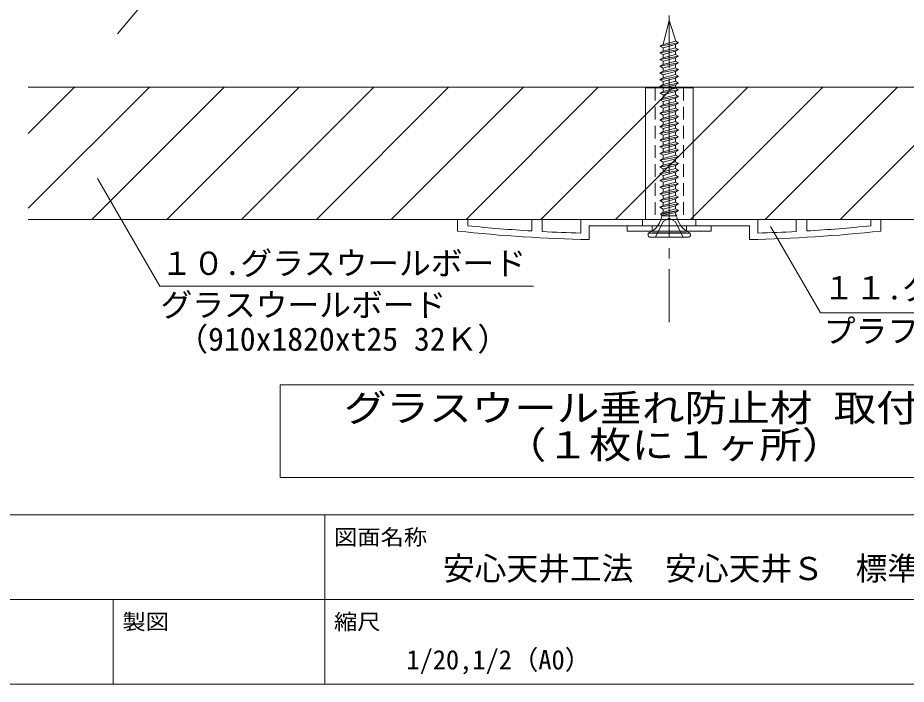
# Model space of a CAD drawing. Units: millimetres on the paper, enlarged 5 times, with parts at other scales. Extents: x -1379 to 1379, y -984 to 973.
# Drawn here: x 721.2 to 1141.1, y -971.9 to -656.8 of the extents above; entities that cross this region are included whole.
import ezdxf
from ezdxf.enums import TextEntityAlignment as Align

# ---------------------------------------------------------------- set-up
doc = ezdxf.new("R2010")
doc.units = ezdxf.units.MM
doc.header["$LTSCALE"] = 5
doc.linetypes.add('CHAIN1', pattern=[8, 5, -1, 1, -1])
doc.linetypes.add('DASHED1', pattern=[1.8, 1.2, -0.6])
for name, color, linetype, lineweight in [('0-3_太線２', 3, 'Continuous', 18), ('0-5_寸法', 7, 'Continuous', 18), ('3-0_中心線', 3, 'Continuous', 18), ('3-1_中線', 7, 'Continuous', 18), ('3-2_太線１', 3, 'Continuous', 18), ('3-3_太線２', 7, 'Continuous', 18), ('3-4_細線', 4, 'Continuous', 9), ('3-5_寸法', 4, 'Continuous', 9), ('3-6_文字', 3, 'Continuous', 18)]:
    doc.layers.add(name, color=color, linetype=linetype, lineweight=lineweight)
doc.styles.add('ＭＳ ゴシック', font='')
doc.styles.get('ＭＳ ゴシック').set_extended_font_data('MS Gothic')

msp = doc.modelspace()

# ---------------------------------------------------------------- linework, layer by layer
at = {"layer": '0-3_太線２'}
msp.add_line((-1378.845, -891.85), (1378.845, -891.85), dxfattribs=at)
at = {"layer": '0-3_太線２', "color": 7}
for p, q in [((866.345, -891.85), (866.345, -971.85)), ((566.345, -931.85), (1378.845, -931.85)), ((766.345, -931.85), (766.345, -971.85))]:
    msp.add_line(p, q, dxfattribs=at)
at = {"layer": '0-3_太線２'}
msp.add_lwpolyline([(-1378.845, 972.675), (-1378.845, -971.85), (1378.845, -971.85)], dxfattribs=at)
at = {"layer": '3-0_中心線', "color": 4, "linetype": 'CHAIN1', "lineweight": 9}
for p, q in [((1029.07, -655.685), (1029.07, -805.113)), ((726.19, -752.165), (1291.288, -752.165))]:
    msp.add_line(p, q, dxfattribs=at)
at = {"layer": '3-1_中線'}
for p, q in [((726.19, -689.665), (1291.288, -689.665)), ((929.07, -752.165), (929.07, -757.165)), ((929.07, -752.165), (929.07, -757.665)), ((929.07, -752.165), (933.838, -752.165)), ((933.838, -755.154), (933.838, -752.165)), ((964.097, -752.165), (969.099, -752.165)), ((964.097, -757.601), (964.097, -752.165)), ((969.099, -757.877), (969.099, -752.165)), ((987.237, -758.575), (987.237, -752.165)), ((987.237, -752.165), (1016.445, -752.165)), ((991.17, -761.665), (991.17, -755.165)), ((991.17, -755.165), (1016.445, -755.165)), ((1009.195, -755.165), (1009.195, -757.665)), ((1009.195, -755.165), (1020.945, -755.165)), ((1016.445, -755.165), (1016.445, -752.165)), ((1020.945, -755.165), (1020.945, -757.665)), ((1037.195, -755.165), (1037.195, -757.665)), ((1037.195, -755.165), (1048.945, -755.165)), ((1070.903, -752.165), (1041.695, -752.165)), ((1041.695, -755.165), (1041.695, -752.165)), ((1066.97, -755.165), (1041.695, -755.165)), ((1048.945, -755.165), (1048.945, -757.665)), ((1066.97, -761.665), (1066.97, -755.165)), ((1070.903, -758.575), (1070.903, -752.165)), ((1094.043, -752.165), (1089.041, -752.165)), ((1089.041, -757.877), (1089.041, -752.165)), ((1094.043, -757.601), (1094.043, -752.165)), ((1124.302, -755.154), (1124.302, -752.165)), ((1129.07, -752.165), (1124.302, -752.165)), ((1129.07, -752.165), (1129.07, -757.165)), ((1129.07, -752.165), (1129.07, -757.665)), ((1009.195, -757.665), (1020.945, -757.665)), ((1037.195, -757.665), (1048.945, -757.665)), ((845.281, -874.113), (845.281, -830.313))]:
    msp.add_line(p, q, dxfattribs=at)
msp.add_lwpolyline([(845.281, -830.313), (1222.984, -830.313), (1222.984, -874.113), (845.281, -874.113)], dxfattribs=at)
for centre, radius, start, end in [((1004.834, -65.478), 693.321, 264.12264, 266.63156), ((1053.306, -65.478), 693.321, 273.36844, 275.87736), ((1004.834, -65.478), 696.321, 263.75349, 268.8756), ((1004.834, -65.478), 693.321, 267.04558, 268.54562), ((1053.306, -65.478), 696.321, 271.1244, 276.24651), ((1053.306, -65.478), 693.321, 271.45438, 272.95442)]:
    msp.add_arc(centre, radius, start, end, dxfattribs=at)
at = {"layer": '3-2_太線１'}
for p, q in [((1029.07, -657.955), (1026.132, -669.383)), ((1029.07, -657.955), (1032.193, -667.903)), ((1024.695, -670.213), (1033.445, -668.626)), ((1024.695, -670.213), (1026.132, -669.383)), ((1024.695, -670.213), (1026.132, -671.043)), ((1032.193, -667.903), (1026.132, -669.383)), ((1026.132, -671.043), (1032.007, -669.455)), ((1032.007, -670.971), (1026.132, -672.558)), ((1026.132, -672.558), (1026.132, -671.043)), ((1033.445, -668.626), (1032.007, -669.455)), ((1032.007, -670.971), (1032.007, -669.455)), ((1033.445, -671.801), (1032.007, -670.971)), ((1033.445, -668.626), (1032.193, -667.903)), ((1024.695, -673.388), (1033.445, -671.801)), ((1024.695, -673.388), (1026.132, -672.558)), ((1024.695, -673.388), (1026.132, -674.218)), ((1024.695, -676.563), (1033.445, -674.976)), ((1024.695, -676.563), (1026.132, -675.733)), ((1026.132, -674.218), (1032.007, -672.63)), ((1032.007, -674.146), (1026.132, -675.733)), ((1026.132, -675.733), (1026.132, -674.218)), ((1026.132, -677.393), (1032.007, -675.805)), ((1033.445, -671.801), (1032.007, -672.63)), ((1032.007, -674.146), (1032.007, -672.63)), ((1033.445, -674.976), (1032.007, -674.146)), ((1033.445, -674.976), (1032.007, -675.805)), ((1032.007, -677.321), (1032.007, -675.805)), ((1024.695, -676.563), (1026.132, -677.393)), ((1024.695, -679.738), (1033.445, -678.151)), ((1024.695, -679.738), (1026.132, -678.908)), ((1024.695, -679.738), (1026.132, -680.568)), ((1032.007, -677.321), (1026.132, -678.908)), ((1026.132, -678.908), (1026.132, -677.393)), ((1026.132, -680.568), (1032.007, -678.98)), ((1033.445, -678.151), (1032.007, -677.321)), ((1033.445, -678.151), (1032.007, -678.98)), ((1032.007, -680.496), (1032.007, -678.98)), ((1024.695, -682.913), (1033.445, -681.326)), ((1024.695, -682.913), (1026.132, -682.083)), ((1024.695, -682.913), (1026.132, -683.743)), ((1032.007, -680.496), (1026.132, -682.083)), ((1026.132, -682.083), (1026.132, -680.568)), ((1026.132, -683.743), (1032.007, -682.155)), ((1032.007, -683.671), (1026.132, -685.258)), ((1026.132, -685.258), (1026.132, -683.743)), ((1033.445, -681.326), (1032.007, -680.496)), ((1033.445, -681.326), (1032.007, -682.155)), ((1032.007, -683.671), (1032.007, -682.155)), ((1033.445, -684.501), (1032.007, -683.671)), ((1024.695, -686.088), (1033.445, -684.501)), ((1024.695, -686.088), (1026.132, -685.258)), ((1024.695, -686.088), (1026.132, -686.918)), ((1024.695, -689.263), (1033.445, -687.676)), ((1024.695, -689.263), (1026.132, -688.433)), ((1026.132, -686.918), (1032.007, -685.33)), ((1032.007, -686.846), (1026.132, -688.433)), ((1026.132, -688.433), (1026.132, -686.918)), ((1026.132, -690.093), (1032.007, -688.505)), ((1033.445, -684.501), (1032.007, -685.33)), ((1032.007, -686.846), (1032.007, -685.33)), ((1033.445, -687.676), (1032.007, -686.846)), ((1033.445, -687.676), (1032.007, -688.505)), ((1017.82, -689.965), (1017.82, -752.165)), ((1017.82, -689.965), (1040.32, -689.965)), ((1024.695, -689.263), (1026.132, -690.093)), ((1024.695, -692.438), (1033.445, -690.851)), ((1024.695, -692.438), (1026.132, -691.608)), ((1032.007, -690.021), (1026.132, -691.608)), ((1026.132, -691.608), (1026.132, -690.093)), ((1033.445, -690.851), (1032.007, -691.68)), ((1032.007, -693.196), (1032.007, -691.68)), ((1040.32, -689.965), (1040.32, -752.165)), ((1024.695, -695.613), (1033.445, -694.026)), ((1024.695, -695.613), (1026.132, -694.783)), ((1024.695, -695.613), (1026.132, -696.443)), ((1026.132, -693.268), (1026.132, -694.783)), ((1032.193, -693.303), (1026.132, -694.783)), ((1026.132, -696.443), (1032.007, -694.855)), ((1032.007, -696.371), (1026.132, -697.958)), ((1026.132, -697.958), (1026.132, -696.443)), ((1033.445, -694.026), (1032.007, -694.855)), ((1032.007, -696.371), (1032.007, -694.855)), ((1033.445, -697.201), (1032.007, -696.371)), ((1033.445, -694.026), (1032.193, -693.303)), ((1024.695, -698.788), (1033.445, -697.201)), ((1024.695, -698.788), (1026.132, -697.958)), ((1024.695, -698.788), (1026.132, -699.618)), ((1024.695, -701.963), (1033.445, -700.376)), ((1024.695, -701.963), (1026.132, -701.133)), ((1026.132, -699.618), (1032.007, -698.03)), ((1032.007, -699.546), (1026.132, -701.133)), ((1026.132, -701.133), (1026.132, -699.618)), ((1033.445, -697.201), (1032.007, -698.03)), ((1032.007, -699.546), (1032.007, -698.03)), ((1033.445, -700.376), (1032.007, -699.546)), ((1033.445, -700.376), (1032.007, -701.205)), ((1024.695, -701.963), (1026.132, -702.793)), ((1024.695, -705.138), (1033.445, -703.551)), ((1024.695, -705.138), (1026.132, -704.308)), ((1024.695, -705.138), (1026.132, -705.968)), ((1026.132, -702.793), (1032.007, -701.205)), ((1032.007, -702.721), (1026.132, -704.308)), ((1026.132, -704.308), (1026.132, -702.793)), ((1026.132, -705.968), (1032.007, -704.38)), ((1032.007, -702.721), (1032.007, -701.205)), ((1033.445, -703.551), (1032.007, -702.721)), ((1033.445, -703.551), (1032.007, -704.38)), ((1032.007, -705.896), (1032.007, -704.38)), ((1024.695, -708.313), (1033.445, -706.726)), ((1024.695, -708.313), (1026.132, -707.483)), ((1024.695, -708.313), (1026.132, -709.143)), ((1032.007, -705.896), (1026.132, -707.483)), ((1026.132, -707.483), (1026.132, -705.968)), ((1026.132, -709.143), (1032.007, -707.555)), ((1032.007, -709.071), (1026.132, -710.658)), ((1026.132, -710.658), (1026.132, -709.143)), ((1033.445, -706.726), (1032.007, -705.896)), ((1033.445, -706.726), (1032.007, -707.555)), ((1032.007, -709.071), (1032.007, -707.555)), ((1033.445, -709.901), (1032.007, -709.071)), ((1024.695, -711.488), (1033.445, -709.901)), ((1024.695, -711.488), (1026.132, -710.658)), ((1024.695, -711.488), (1026.132, -712.318)), ((1024.695, -714.663), (1033.445, -713.076)), ((1026.132, -712.318), (1032.007, -710.73)), ((1032.007, -712.246), (1026.132, -713.833)), ((1026.132, -713.833), (1026.132, -712.318)), ((1033.445, -709.901), (1032.007, -710.73)), ((1032.007, -712.246), (1032.007, -710.73)), ((1033.445, -713.076), (1032.007, -712.246)), ((1033.445, -713.076), (1032.007, -713.905)), ((1024.695, -714.663), (1026.132, -713.833)), ((1024.695, -714.663), (1026.132, -715.493)), ((1024.695, -717.838), (1033.445, -716.251)), ((1024.695, -717.838), (1026.132, -717.008)), ((1026.132, -715.493), (1032.007, -713.905)), ((1032.007, -715.421), (1026.132, -717.008)), ((1026.132, -717.008), (1026.132, -715.493)), ((1033.445, -716.251), (1032.007, -717.08)), ((1024.695, -721.013), (1033.445, -719.426)), ((1024.695, -721.013), (1026.132, -720.183)), ((1032.007, -718.596), (1026.132, -720.183)), ((1026.132, -720.183), (1026.132, -718.668)), ((1032.007, -721.771), (1026.132, -723.358)), ((1026.132, -723.358), (1026.132, -721.843)), ((1033.445, -719.426), (1032.007, -720.255)), ((1024.695, -724.188), (1033.445, -722.601)), ((1024.695, -724.188), (1026.132, -723.358)), ((1024.695, -727.363), (1033.445, -725.776)), ((1032.007, -724.946), (1026.132, -726.533)), ((1026.132, -726.533), (1026.132, -725.018)), ((1033.445, -722.601), (1032.007, -723.43)), ((1033.445, -725.776), (1032.007, -726.605)), ((1024.695, -727.363), (1026.132, -726.533)), ((1024.695, -730.538), (1033.445, -728.951)), ((1024.695, -730.538), (1026.132, -729.708)), ((1032.007, -728.121), (1026.132, -729.708)), ((1026.132, -729.708), (1026.132, -728.193)), ((1033.445, -728.951), (1032.007, -729.78)), ((1024.695, -733.713), (1033.445, -732.126)), ((1024.695, -733.713), (1026.132, -732.883)), ((1032.007, -731.296), (1026.132, -732.883)), ((1026.132, -732.883), (1026.132, -731.368)), ((1032.007, -734.471), (1026.132, -736.058)), ((1026.132, -736.058), (1026.132, -734.543)), ((1033.445, -732.126), (1032.007, -732.955)), ((1024.695, -736.888), (1033.445, -735.301)), ((1024.695, -736.888), (1026.132, -736.058)), ((1024.695, -740.063), (1033.445, -738.476)), ((1032.007, -737.646), (1026.132, -739.233)), ((1026.132, -739.233), (1026.132, -737.718)), ((1033.445, -735.301), (1032.007, -736.13)), ((1033.445, -738.476), (1032.007, -739.305)), ((1024.695, -740.063), (1026.132, -739.233)), ((1024.695, -743.238), (1033.445, -741.651)), ((1024.695, -743.238), (1026.132, -742.408)), ((1032.007, -740.821), (1026.132, -742.408)), ((1026.132, -742.408), (1026.132, -740.893)), ((1033.445, -741.651), (1032.007, -742.48)), ((1024.695, -746.413), (1033.445, -744.826)), ((1024.695, -746.413), (1026.132, -745.583)), ((1032.007, -743.996), (1026.132, -745.583)), ((1026.132, -745.583), (1026.132, -744.068)), ((1032.007, -747.171), (1026.132, -748.758)), ((1026.132, -748.758), (1026.132, -747.243)), ((1033.445, -744.826), (1032.007, -745.655)), ((1025.161, -749.857), (1033.445, -748.001)), ((1025.161, -749.319), (1026.132, -748.758)), ((1033.445, -748.001), (1032.007, -748.83)), ((1032.007, -749.59), (1032.007, -748.83)), ((1032.507, -750.455), (1032.007, -749.59)), ((1016.445, -752.165), (1041.695, -752.165)), ((1016.445, -755.165), (1041.695, -755.165)), ((1017.82, -752.165), (1040.32, -752.165)), ((1019.07, -759.705), (1019.07, -759.185)), ((1038.896, -758.705), (1019.244, -758.705)), ((1020.945, -757.665), (1037.195, -757.665)), ((1020.945, -758.455), (1037.195, -758.455)), ((1039.07, -759.705), (1039.07, -759.185)), ((1038.32, -760.455), (1019.82, -760.455))]:
    msp.add_line(p, q, dxfattribs=at)
at = {"layer": '3-2_太線１', "linetype": 'DASHED1'}
for p, q in [((1022.382, -689.965), (1022.382, -752.165)), ((1035.757, -689.965), (1035.757, -752.165))]:
    msp.add_line(p, q, dxfattribs=at)
at = {"layer": '3-2_太線１'}
for points in [[(1033.445, -690.851), (1032.007, -690.021), (1032.007, -688.505)], [(1024.695, -692.438), (1026.132, -693.268), (1032.007, -691.68)], [(1024.695, -717.838), (1026.132, -718.668), (1032.007, -717.08)], [(1033.445, -716.251), (1032.007, -715.421), (1032.007, -713.905)], [(1033.445, -719.426), (1032.007, -718.596), (1032.007, -717.08)], [(1024.695, -721.013), (1026.132, -721.843), (1032.007, -720.255)], [(1033.445, -722.601), (1032.007, -721.771), (1032.007, -720.255)], [(1024.695, -724.188), (1026.132, -725.018), (1032.007, -723.43)], [(1033.445, -725.776), (1032.007, -724.946), (1032.007, -723.43)], [(1024.695, -727.363), (1026.132, -728.193), (1032.007, -726.605)], [(1024.695, -730.538), (1026.132, -731.368), (1032.007, -729.78)], [(1033.445, -728.951), (1032.007, -728.121), (1032.007, -726.605)], [(1033.445, -732.126), (1032.007, -731.296), (1032.007, -729.78)], [(1024.695, -733.713), (1026.132, -734.543), (1032.007, -732.955)], [(1033.445, -735.301), (1032.007, -734.471), (1032.007, -732.955)], [(1024.695, -736.888), (1026.132, -737.718), (1032.007, -736.13)], [(1033.445, -738.476), (1032.007, -737.646), (1032.007, -736.13)], [(1024.695, -740.063), (1026.132, -740.893), (1032.007, -739.305)], [(1024.695, -743.238), (1026.132, -744.068), (1032.007, -742.48)], [(1033.445, -741.651), (1032.007, -740.821), (1032.007, -739.305)], [(1033.445, -744.826), (1032.007, -743.996), (1032.007, -742.48)], [(1024.695, -746.413), (1026.132, -747.243), (1032.007, -745.655)], [(1033.445, -748.001), (1032.007, -747.171), (1032.007, -745.655)], [(1025.161, -749.857), (1025.161, -749.319), (1033.445, -748.001)], [(1025.161, -749.857), (1025.774, -750.211), (1032.007, -748.83)], [(1032.507, -750.455), (1025.633, -750.455), (1025.774, -750.211)]]:
    msp.add_lwpolyline(points, dxfattribs=at)
for centre, radius, start, end in [((1014.574, -748.393), 11.25, 295.92528, 349.43668), ((1043.566, -748.393), 11.25, 190.56332, 244.07472), ((1019.82, -759.185), 0.75, 115.92528, 180), ((1019.82, -759.705), 0.75, 180, 270), ((1038.32, -759.705), 0.75, 270, 0), ((1038.32, -759.185), 0.75, 0, 64.07472)]:
    msp.add_arc(centre, radius, start, end, dxfattribs=at)
at = {"layer": '3-3_太線２', "color": 3}
for p, q in [((1022.541, -760.455), (1026.207, -753.102)), ((1035.599, -760.455), (1031.932, -753.102))]:
    msp.add_line(p, q, dxfattribs=at)
msp.add_lwpolyline([(1026.207, -753.102), (1029.07, -751.58), (1031.932, -753.102)], dxfattribs=at)
at = {"layer": '3-4_細線'}
for p, q in [((814.79, -608.901), (768.323, -664.384)), ((788.304, -783.703), (758.933, -732.831)), ((1100.549, -796.324), (1076.997, -755.531)), ((788.304, -783.703), (964.927, -783.703)), ((1100.549, -796.324), (1332.29, -796.324))]:
    msp.add_line(p, q, dxfattribs=at)
at = {"layer": '3-5_寸法'}
for p, q in [((726.19, -746.879), (783.405, -689.665)), ((726.19, -711.524), (748.05, -689.665)), ((756.26, -752.165), (818.76, -689.665)), ((791.616, -752.165), (854.116, -689.665)), ((826.971, -752.165), (889.471, -689.665)), ((862.326, -752.165), (924.826, -689.665)), ((897.682, -752.165), (960.182, -689.665)), ((933.037, -752.165), (995.537, -689.665)), ((968.392, -752.165), (1030.892, -689.665)), ((1003.748, -752.165), (1066.248, -689.665)), ((1039.103, -752.165), (1101.603, -689.665)), ((1074.458, -752.165), (1136.958, -689.665)), ((1109.814, -752.165), (1172.314, -689.665))]:
    msp.add_line(p, q, dxfattribs=at)
at = {"layer": '3-6_文字', "color": 7}
msp.add_line((726.19, -752.165), (1291.288, -752.165), dxfattribs=at)

# ---------------------------------------------------------------- texts
at = {"layer": '0-5_寸法', "color": 4, "style": 'ＭＳ ゴシック', "width": 1.1}
for s, p in [('図面名称', (870.659, -908.187)), ('製図', (770.659, -948.187)), ('縮尺', (870.659, -948.187))]:
    msp.add_text(s, height=7.331, dxfattribs=at).set_placement(p, align=Align.BOTTOM_LEFT)
at = {"layer": '3-6_文字', "color": 7, "style": 'ＭＳ ゴシック'}
for s, p in [('１０.グラスウールボード', (788.896, -781.667)), ('１１.グラスウール垂れ防止材', (1101.738, -793.265)), ('グラスウールボード', (788.653, -801.358)), ('プラファス808ディスク（直径80mm）', (1102.09, -813.68)), ('（910x1820xt25 32Ｋ）', (796.153, -817.503)), ('安心天井工法\u3000安心天井Ｓ\u3000標準図', (922.101, -925.948))]:
    msp.add_text(s, height=11, dxfattribs=at).set_placement(p, align=Align.BOTTOM_LEFT)
at = {"layer": '3-6_文字', "style": 'ＭＳ ゴシック', "width": 1.15}
for s, p in [('グラスウール垂れ防止材 取付詳細', (875.32, -851.521)), ('（１枚に１ヶ所）', (950.902, -868.997))]:
    msp.add_text(s, height=12.83, dxfattribs=at).set_placement(p, align=Align.BOTTOM_LEFT)
at = {"layer": '3-6_文字', "color": 4, "style": 'ＭＳ ゴシック'}
msp.add_text('1/20,1/2（A0）', height=9.164, dxfattribs=at).set_placement((904.855, -967.605), align=Align.BOTTOM_LEFT)

doc.saveas('drawing.dxf')
